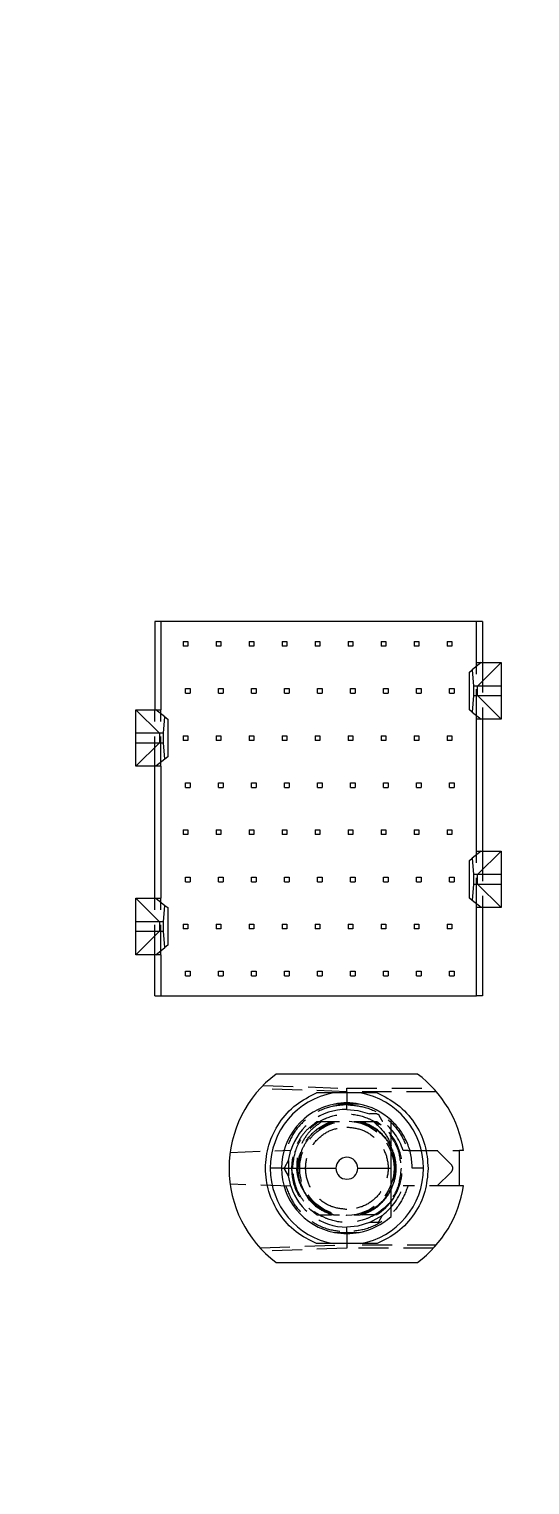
# Model space of a CAD drawing. Header units: millimetres. Extents: x -64 to 530, y -86 to 334.
# Drawn here: x 360 to 381.3, y 79.5 to 141.3 of the extents above; entities that cross this region are included whole.
import ezdxf

# ---------------------------------------------------------------- set-up
doc = ezdxf.new("R2010")
doc.units = ezdxf.units.MM
doc.header["$PDSIZE"] = -1
doc.linetypes.add('HIDDEN', pattern=[1.905, 1.27, -0.635])
doc.dimstyles.new('ISO-25', dxfattribs={"dimtxt": 2.5, "dimasz": 2.5, "dimexe": 1.25, "dimexo": 0.625, "dimtad": 1, "dimtxsty": 'Standard', "dimcen": 2.5, "dimadec": 0, "dimazin": 0, "dimtfac": 1, "dimtmove": 0, "dimatfit": 3, "dimfxl": 0, "dimarcsym": 0})

# ---------------------------------------------------------------- blocks, each defined once
blk = doc.blocks.new('*D35')
at = {"color": 0, "lineweight": -2}
for p, q in [((437.684, 297.079), (437.684, 315.579)), ((431.8, 293.079), (437.684, 297.079)), ((431.8, 279.9), (431.8, 293.079))]:
    blk.add_line(p, q, dxfattribs=at)
at = {"layer": 'Defpoints', "color": 0}
for p in [(437.684, 301.079), (431.8, 279.4), (0, 0)]:
    blk.add_point(p, dxfattribs=at)
at = {"color": 0, "insert": (435.434, 308.579), "char_height": 3, "attachment_point": 5, "rotation": 90}
blk.add_mtext('431,80', dxfattribs=at)
blk = doc.blocks.new('*D50')
at = {"color": 0, "lineweight": -2}
for p, q in [((411.281, 297.743), (411.281, 316.243)), ((415.9, 293.743), (411.281, 297.743)), ((415.9, 279.97), (415.9, 293.743))]:
    blk.add_line(p, q, dxfattribs=at)
at = {"layer": 'Defpoints', "color": 0}
for p in [(411.281, 301.743), (415.9, 279.47), (0, 0)]:
    blk.add_point(p, dxfattribs=at)
at = {"color": 0, "insert": (409.031, 309.243), "char_height": 3, "attachment_point": 5, "rotation": 90}
blk.add_mtext('415,90', dxfattribs=at)
blk = doc.blocks.new('*D51')
at = {"color": 0, "lineweight": -2}
for p, q in [((441.42, 274.4), (445.42, 275.871)), ((445.42, 275.871), (464.92, 275.871)), ((425.95, 274.4), (441.42, 274.4))]:
    blk.add_line(p, q, dxfattribs=at)
at = {"layer": 'Defpoints', "color": 0}
for p in [(449.42, 275.871), (425.45, 274.4), (0, 0)]:
    blk.add_point(p, dxfattribs=at)
at = {"color": 0, "insert": (457.42, 278.121), "char_height": 3, "attachment_point": 5}
blk.add_mtext('274,40', dxfattribs=at)
blk = doc.blocks.new('*D52')
at = {"color": 0, "lineweight": -2}
for p, q in [((423.283, 294.998), (423.283, 314.998)), ((425.45, 290.998), (423.283, 294.998)), ((425.45, 274.9), (425.45, 290.998))]:
    blk.add_line(p, q, dxfattribs=at)
at = {"layer": 'Defpoints', "color": 0}
for p in [(423.283, 298.998), (425.45, 274.4), (0, 0)]:
    blk.add_point(p, dxfattribs=at)
at = {"color": 0, "insert": (421.033, 307.248), "char_height": 3, "attachment_point": 5, "rotation": 90}
blk.add_mtext('425,45', dxfattribs=at)
blk = doc.blocks.new('*D53')
at = {"color": 0, "lineweight": -2}
for p, q in [((425.93, 198.05), (448.265, 198.05)), ((448.265, 198.05), (452.265, 194.721)), ((452.265, 194.721), (470.765, 194.721))]:
    blk.add_line(p, q, dxfattribs=at)
at = {"layer": 'Defpoints', "color": 0}
for p in [(425.43, 198.05), (456.265, 194.721), (0, 0)]:
    blk.add_point(p, dxfattribs=at)
at = {"color": 0, "insert": (463.765, 196.971), "char_height": 3, "attachment_point": 5}
blk.add_mtext('198,05', dxfattribs=at)
blk = doc.blocks.new('*D54')
at = {"color": 0, "lineweight": -2}
for p, q in [((450.176, 169.47), (454.176, 172.471)), ((454.176, 172.471), (473.176, 172.471)), ((430.3, 169.47), (450.176, 169.47))]:
    blk.add_line(p, q, dxfattribs=at)
at = {"layer": 'Defpoints', "color": 0}
for p in [(458.176, 172.471), (429.8, 169.47), (0, 0)]:
    blk.add_point(p, dxfattribs=at)
at = {"color": 0, "insert": (465.926, 174.721), "char_height": 3, "attachment_point": 5}
blk.add_mtext('169,47', dxfattribs=at)
blk = doc.blocks.new('*D55')
at = {"color": 0, "lineweight": -2}
for p, q in [((449.852, 133.05), (453.852, 136.405)), ((453.852, 136.405), (472.352, 136.405)), ((425.93, 133.05), (449.852, 133.05))]:
    blk.add_line(p, q, dxfattribs=at)
at = {"layer": 'Defpoints', "color": 0}
for p in [(457.852, 136.405), (425.43, 133.05), (0, 0)]:
    blk.add_point(p, dxfattribs=at)
at = {"color": 0, "insert": (465.352, 138.655), "char_height": 3, "attachment_point": 5}
blk.add_mtext('133,05', dxfattribs=at)
blk = doc.blocks.new('*D56')
at = {"color": 0, "lineweight": -2}
for p, q in [((437.803, 215.414), (437.803, 235.414)), ((425.43, 211.414), (437.803, 215.414)), ((425.43, 198.55), (425.43, 211.414))]:
    blk.add_line(p, q, dxfattribs=at)
at = {"layer": 'Defpoints', "color": 0}
for p in [(437.803, 219.414), (425.43, 198.05), (0, 0)]:
    blk.add_point(p, dxfattribs=at)
at = {"color": 0, "insert": (435.553, 227.664), "char_height": 3, "attachment_point": 5, "rotation": 90}
blk.add_mtext('425,43', dxfattribs=at)
blk = doc.blocks.new('*D57')
at = {"color": 0, "lineweight": -2}
for p, q in [((428.671, 174.228), (428.671, 193.728)), ((429.8, 173.47), (428.671, 174.228)), ((429.8, 169.97), (429.8, 173.47))]:
    blk.add_line(p, q, dxfattribs=at)
at = {"layer": 'Defpoints', "color": 0}
for p in [(428.671, 178.228), (429.8, 169.47), (0, 0)]:
    blk.add_point(p, dxfattribs=at)
at = {"color": 0, "insert": (426.421, 186.228), "char_height": 3, "attachment_point": 5, "rotation": 90}
blk.add_mtext('429,80', dxfattribs=at)
blk = doc.blocks.new('*D58')
at = {"color": 0, "lineweight": -2}
for p, q in [((423.781, 143.834), (423.781, 163.834)), ((425.43, 139.834), (423.781, 143.834)), ((425.43, 133.55), (425.43, 139.834))]:
    blk.add_line(p, q, dxfattribs=at)
at = {"layer": 'Defpoints', "color": 0}
for p in [(423.781, 147.834), (425.43, 133.05), (0, 0)]:
    blk.add_point(p, dxfattribs=at)
at = {"color": 0, "insert": (421.531, 156.084), "char_height": 3, "attachment_point": 5, "rotation": 90}
blk.add_mtext('425,43', dxfattribs=at)
blk = doc.blocks.new('*D60')
at = {"color": 0, "lineweight": -2}
for p, q in [((421.977, 82.796), (421.977, 102.796)), ((425.43, 78.796), (421.977, 82.796)), ((425.43, 68.55), (425.43, 78.796))]:
    blk.add_line(p, q, dxfattribs=at)
at = {"layer": 'Defpoints', "color": 0}
for p in [(421.977, 86.796), (425.43, 68.05), (0, 0)]:
    blk.add_point(p, dxfattribs=at)
at = {"color": 0, "insert": (419.727, 95.046), "char_height": 3, "attachment_point": 5, "rotation": 90}
blk.add_mtext('425,43', dxfattribs=at)
blk = doc.blocks.new('*D65')
at = {"color": 0, "lineweight": -2}
for p, q in [((432.3, 165.97), (448.401, 165.97)), ((448.401, 165.97), (452.401, 161.133)), ((452.401, 161.133), (471.401, 161.133))]:
    blk.add_line(p, q, dxfattribs=at)
at = {"layer": 'Defpoints', "color": 0}
for p in [(431.8, 165.97), (456.401, 161.133), (0, 0)]:
    blk.add_point(p, dxfattribs=at)
at = {"color": 0, "insert": (464.151, 163.383), "char_height": 3, "attachment_point": 5}
blk.add_mtext('165,97', dxfattribs=at)
blk = doc.blocks.new('*D66')
at = {"color": 0, "lineweight": -2}
for p, q in [((448.405, 172.97), (452.405, 180.55)), ((452.405, 180.55), (471.405, 180.55)), ((432.3, 172.97), (448.405, 172.97))]:
    blk.add_line(p, q, dxfattribs=at)
at = {"layer": 'Defpoints', "color": 0}
for p in [(456.405, 180.55), (431.8, 172.97), (0, 0)]:
    blk.add_point(p, dxfattribs=at)
at = {"color": 0, "insert": (464.155, 182.8), "char_height": 3, "attachment_point": 5}
blk.add_mtext('172,97', dxfattribs=at)
blk = doc.blocks.new('*D77')
at = {"color": 0, "lineweight": -2}
for p, q in [((404.526, 297.682), (404.526, 316.182)), ((412.401, 293.682), (404.526, 297.682)), ((412.401, 279.9), (412.401, 293.682))]:
    blk.add_line(p, q, dxfattribs=at)
at = {"layer": 'Defpoints', "color": 0}
for p in [(404.526, 301.682), (412.401, 279.4), (0, 0)]:
    blk.add_point(p, dxfattribs=at)
at = {"color": 0, "insert": (402.276, 309.182), "char_height": 3, "attachment_point": 5, "rotation": 90}
blk.add_mtext('412,40', dxfattribs=at)
blk = doc.blocks.new('*D78')
at = {"color": 0, "lineweight": -2}
for p, q in [((417.265, 297.291), (417.265, 315.791)), ((419.399, 293.291), (417.265, 297.291)), ((419.399, 279.9), (419.399, 293.291))]:
    blk.add_line(p, q, dxfattribs=at)
at = {"layer": 'Defpoints', "color": 0}
for p in [(417.265, 301.291), (419.399, 279.4), (0, 0)]:
    blk.add_point(p, dxfattribs=at)
at = {"color": 0, "insert": (415.015, 308.791), "char_height": 3, "attachment_point": 5, "rotation": 90}
blk.add_mtext('419,40', dxfattribs=at)
blk = doc.blocks.new('*D115')
at = {"color": 0, "lineweight": -2}
for p, q in [((394.742, 126.405), (451.08, 126.405)), ((451.08, 126.405), (455.08, 122.21)), ((455.08, 122.21), (473.58, 122.21))]:
    blk.add_line(p, q, dxfattribs=at)
at = {"layer": 'Defpoints', "color": 0}
for p in [(394.242, 126.405), (459.08, 122.21), (0, 0)]:
    blk.add_point(p, dxfattribs=at)
at = {"color": 0, "insert": (466.58, 124.46), "char_height": 3, "attachment_point": 5}
blk.add_mtext('126,40', dxfattribs=at)
blk = doc.blocks.new('*D116')
at = {"color": 0, "lineweight": -2}
for p, q in [((394.242, 125.905), (394.242, 119.629)), ((394.242, 119.629), (388.615, 115.629)), ((388.615, 115.629), (388.615, 95.629))]:
    blk.add_line(p, q, dxfattribs=at)
at = {"layer": 'Defpoints', "color": 0}
for p in [(394.242, 126.405), (388.615, 111.629), (0, 0)]:
    blk.add_point(p, dxfattribs=at)
at = {"color": 0, "insert": (386.365, 103.379), "char_height": 3, "attachment_point": 5, "rotation": 90}
blk.add_mtext('394,24', dxfattribs=at)
blk = doc.blocks.new('*D117')
at = {"color": 0, "lineweight": -2}
for p, q in [((384.771, 191.225), (380.771, 186.707)), ((393.742, 191.225), (384.771, 191.225)), ((380.771, 186.707), (362.771, 186.707))]:
    blk.add_line(p, q, dxfattribs=at)
at = {"layer": 'Defpoints', "color": 0}
for p in [(394.242, 191.225), (376.771, 186.707), (0, 0)]:
    blk.add_point(p, dxfattribs=at)
at = {"color": 0, "insert": (369.521, 188.957), "char_height": 3, "attachment_point": 5}
blk.add_mtext('191,23', dxfattribs=at)
blk = doc.blocks.new('*D118')
at = {"color": 0, "lineweight": -2}
for p, q in [((389.587, 199.576), (389.587, 219.576)), ((394.242, 195.576), (389.587, 199.576)), ((394.242, 191.725), (394.242, 195.576))]:
    blk.add_line(p, q, dxfattribs=at)
at = {"layer": 'Defpoints', "color": 0}
for p in [(389.587, 203.576), (394.242, 191.225), (0, 0)]:
    blk.add_point(p, dxfattribs=at)
at = {"color": 0, "insert": (387.337, 211.826), "char_height": 3, "attachment_point": 5, "rotation": 90}
blk.add_mtext('394,24', dxfattribs=at)
blk = doc.blocks.new('*D119')
at = {"color": 0, "lineweight": -2}
for p, q in [((393.843, 235.159), (393.843, 254.159)), ((396, 231.159), (393.843, 235.159)), ((396, 225.095), (396, 231.159))]:
    blk.add_line(p, q, dxfattribs=at)
at = {"layer": 'Defpoints', "color": 0}
for p in [(393.843, 239.159), (396, 224.595), (0, 0)]:
    blk.add_point(p, dxfattribs=at)
at = {"color": 0, "insert": (391.593, 246.909), "char_height": 3, "attachment_point": 5, "rotation": 90}
blk.add_mtext('396,00', dxfattribs=at)
blk = doc.blocks.new('*D120')
at = {"color": 0, "lineweight": -2}
for p, q in [((372.602, 236.309), (372.602, 255.809)), ((373.5, 232.309), (372.602, 236.309)), ((373.5, 225.095), (373.5, 232.309))]:
    blk.add_line(p, q, dxfattribs=at)
at = {"layer": 'Defpoints', "color": 0}
for p in [(372.602, 240.309), (373.5, 224.595), (0, 0)]:
    blk.add_point(p, dxfattribs=at)
at = {"color": 0, "insert": (370.352, 248.309), "char_height": 3, "attachment_point": 5, "rotation": 90}
blk.add_mtext('373,50', dxfattribs=at)
blk = doc.blocks.new('*D142')
at = {"color": 0, "lineweight": -2}
for p, q in [((401.115, 224.595), (405.115, 228.426)), ((405.115, 228.426), (425.115, 228.426)), ((396.5, 224.595), (401.115, 224.595))]:
    blk.add_line(p, q, dxfattribs=at)
at = {"layer": 'Defpoints', "color": 0}
for p in [(409.115, 228.426), (396, 224.595), (0, 0)]:
    blk.add_point(p, dxfattribs=at)
at = {"color": 0, "insert": (417.365, 230.676), "char_height": 3, "attachment_point": 5}
blk.add_mtext('224,59', dxfattribs=at)

msp = doc.modelspace()

# ---------------------------------------------------------------- linework, layer by layer
at = {"color": 7, "linetype": 'Continuous', "lineweight": 15}
for p, q in [((365.35, 116.2), (365.35, 112.45)), ((365.6, 116.2), (365.35, 116.2)), ((365.6, 116.2), (365.6, 112.45)), ((379, 116.2), (365.6, 116.2)), ((379, 114.45), (379, 116.2)), ((379.25, 116.2), (379, 116.2)), ((379.25, 116.2), (379.25, 114.45)), ((379.2, 114.45), (378.819, 114.145)), ((379, 114.45), (379.2, 114.45)), ((380.05, 114.45), (379.05, 113.45)), ((379.2, 114.45), (380.05, 114.45)), ((380.05, 114.45), (380.05, 113.45)), ((378.7, 114.05), (378.819, 114.145)), ((378.7, 112.45), (378.7, 114.05)), ((378.819, 114.145), (378.88, 113.45)), ((378.88, 113.45), (378.88, 113.05)), ((379.05, 113.45), (378.88, 113.45)), ((379.05, 113.05), (379.05, 113.45)), ((380.05, 113.45), (379.05, 113.45)), ((380.05, 113.45), (380.05, 113.05)), ((378.88, 113.05), (378.819, 112.355)), ((378.88, 113.05), (379.05, 113.05)), ((379.05, 113.05), (380.05, 112.05)), ((379.05, 113.05), (380.05, 113.05)), ((380.05, 113.05), (380.05, 112.05)), ((364.55, 112.45), (365.4, 112.45)), ((365.55, 111.45), (364.55, 112.45)), ((364.55, 111.45), (364.55, 112.45)), ((365.781, 112.145), (365.4, 112.45)), ((365.4, 112.45), (365.6, 112.45)), ((365.72, 111.45), (365.781, 112.145)), ((365.781, 112.145), (365.9, 112.05)), ((365.9, 112.05), (365.9, 110.45)), ((378.819, 112.355), (378.7, 112.45)), ((378.819, 112.355), (379.2, 112.05)), ((379, 106.45), (379, 112.05)), ((379.2, 112.05), (379, 112.05)), ((380.05, 112.05), (379.2, 112.05)), ((379.25, 112.05), (379.25, 106.45)), ((364.55, 111.05), (364.55, 111.45)), ((365.55, 111.45), (364.55, 111.45)), ((365.72, 111.45), (365.55, 111.45)), ((365.55, 111.45), (365.55, 111.05)), ((365.72, 111.05), (365.72, 111.45)), ((364.55, 110.05), (365.55, 111.05)), ((364.55, 110.05), (364.55, 111.05)), ((364.55, 111.05), (365.55, 111.05)), ((365.55, 111.05), (365.72, 111.05)), ((365.781, 110.355), (365.72, 111.05)), ((365.4, 110.05), (364.55, 110.05)), ((365.35, 104.45), (365.35, 110.05)), ((365.781, 110.355), (365.4, 110.05)), ((365.6, 110.05), (365.4, 110.05)), ((365.6, 110.05), (365.6, 104.45)), ((365.9, 110.45), (365.781, 110.355)), ((379.2, 106.45), (378.819, 106.145)), ((379, 106.45), (379.2, 106.45)), ((380.05, 106.45), (379.05, 105.45)), ((379.2, 106.45), (380.05, 106.45)), ((380.05, 106.45), (380.05, 105.45)), ((378.7, 106.05), (378.819, 106.145)), ((378.7, 104.45), (378.7, 106.05)), ((378.819, 106.145), (378.88, 105.45)), ((379.05, 105.45), (378.88, 105.45)), ((378.88, 105.45), (378.88, 105.05)), ((379.05, 105.05), (379.05, 105.45)), ((380.05, 105.45), (379.05, 105.45)), ((380.05, 105.45), (380.05, 105.05)), ((365.55, 103.45), (364.55, 104.45)), ((364.55, 103.45), (364.55, 104.45)), ((364.55, 104.45), (365.4, 104.45)), ((365.4, 104.45), (365.781, 104.145)), ((365.4, 104.45), (365.6, 104.45)), ((378.819, 104.355), (378.7, 104.45)), ((378.88, 105.05), (378.819, 104.355)), ((378.88, 105.05), (379.05, 105.05)), ((379.05, 105.05), (380.05, 105.05)), ((379.05, 105.05), (380.05, 104.05)), ((380.05, 105.05), (380.05, 104.05)), ((365.72, 103.45), (365.781, 104.145)), ((365.781, 104.145), (365.9, 104.05)), ((365.9, 104.05), (365.9, 102.45)), ((379.2, 104.05), (378.819, 104.355)), ((379, 100.3), (379, 104.05)), ((379.2, 104.05), (379, 104.05)), ((380.05, 104.05), (379.2, 104.05)), ((379.25, 104.05), (379.25, 100.3)), ((364.55, 103.05), (364.55, 103.45)), ((365.55, 103.45), (364.55, 103.45)), ((365.72, 103.45), (365.55, 103.45)), ((365.55, 103.45), (365.55, 103.05)), ((365.72, 103.05), (365.72, 103.45)), ((364.55, 102.05), (365.55, 103.05)), ((364.55, 102.05), (364.55, 103.05)), ((364.55, 103.05), (365.55, 103.05)), ((365.55, 103.05), (365.72, 103.05)), ((365.781, 102.355), (365.72, 103.05)), ((365.4, 102.05), (364.55, 102.05)), ((365.35, 100.3), (365.35, 102.05)), ((365.4, 102.05), (365.781, 102.355)), ((365.6, 102.05), (365.4, 102.05)), ((365.6, 102.05), (365.6, 100.3)), ((365.9, 102.45), (365.781, 102.355)), ((365.35, 100.3), (365.6, 100.3)), ((365.6, 100.3), (379, 100.3)), ((379.25, 100.3), (379, 100.3)), ((376.5, 96.985), (370.5, 96.985)), ((378.443, 93.735), (378.275, 93.735)), ((378.275, 92.235), (378.275, 93.735)), ((370.725, 92.985), (370.25, 92.985)), ((370.725, 92.985), (373.035, 92.985)), ((373.965, 92.985), (375.375, 92.985)), ((376.75, 92.985), (376.275, 92.985)), ((378.443, 92.235), (378.275, 92.235)), ((370.5, 88.985), (376.5, 88.985))]:
    msp.add_line(p, q, dxfattribs=at)
at = {"color": 7, "linetype": 'HIDDEN', "lineweight": 0}
for p, q in [((366.55, 115.35), (366.75, 115.35)), ((366.55, 115.35), (366.55, 115.15)), ((366.75, 115.15), (366.55, 115.15)), ((366.75, 115.35), (366.75, 115.15)), ((367.95, 115.35), (368.15, 115.35)), ((367.95, 115.35), (367.95, 115.15)), ((368.15, 115.15), (367.95, 115.15)), ((368.15, 115.35), (368.15, 115.15)), ((369.35, 115.35), (369.55, 115.35)), ((369.35, 115.35), (369.35, 115.15)), ((369.55, 115.15), (369.35, 115.15)), ((369.55, 115.35), (369.55, 115.15)), ((370.75, 115.35), (370.95, 115.35)), ((370.75, 115.35), (370.75, 115.15)), ((370.95, 115.15), (370.75, 115.15)), ((370.95, 115.35), (370.95, 115.15)), ((372.15, 115.35), (372.35, 115.35)), ((372.15, 115.35), (372.15, 115.15)), ((372.35, 115.15), (372.15, 115.15)), ((372.35, 115.35), (372.35, 115.15)), ((373.55, 115.35), (373.75, 115.35)), ((373.55, 115.35), (373.55, 115.15)), ((373.75, 115.15), (373.55, 115.15)), ((373.75, 115.35), (373.75, 115.15)), ((374.95, 115.35), (375.15, 115.35)), ((374.95, 115.35), (374.95, 115.15)), ((375.15, 115.15), (374.95, 115.15)), ((375.15, 115.35), (375.15, 115.15)), ((376.35, 115.35), (376.35, 115.15)), ((376.35, 115.35), (376.55, 115.35)), ((376.55, 115.15), (376.35, 115.15)), ((376.55, 115.35), (376.55, 115.15)), ((377.75, 115.35), (377.95, 115.35)), ((377.75, 115.35), (377.75, 115.15)), ((377.95, 115.15), (377.75, 115.15)), ((377.95, 115.35), (377.95, 115.15)), ((379, 112.05), (379, 114.45)), ((379.25, 114.45), (379.25, 112.05)), ((366.65, 113.15), (366.65, 113.35)), ((366.65, 113.35), (366.85, 113.35)), ((366.65, 113.15), (366.85, 113.15)), ((366.85, 113.35), (366.85, 113.15)), ((368.05, 113.35), (368.25, 113.35)), ((368.05, 113.15), (368.05, 113.35)), ((368.05, 113.15), (368.25, 113.15)), ((368.25, 113.35), (368.25, 113.15)), ((369.45, 113.35), (369.65, 113.35)), ((369.45, 113.15), (369.45, 113.35)), ((369.45, 113.15), (369.65, 113.15)), ((369.65, 113.35), (369.65, 113.15)), ((370.85, 113.15), (370.85, 113.35)), ((370.85, 113.35), (371.05, 113.35)), ((370.85, 113.15), (371.05, 113.15)), ((371.05, 113.35), (371.05, 113.15)), ((372.25, 113.35), (372.45, 113.35)), ((372.25, 113.15), (372.25, 113.35)), ((372.25, 113.15), (372.45, 113.15)), ((372.45, 113.35), (372.45, 113.15)), ((373.65, 113.35), (373.85, 113.35)), ((373.65, 113.15), (373.65, 113.35)), ((373.65, 113.15), (373.85, 113.15)), ((373.85, 113.35), (373.85, 113.15)), ((375.05, 113.35), (375.25, 113.35)), ((375.05, 113.15), (375.05, 113.35)), ((375.05, 113.15), (375.25, 113.15)), ((375.25, 113.35), (375.25, 113.15)), ((376.45, 113.35), (376.65, 113.35)), ((376.45, 113.15), (376.45, 113.35)), ((376.45, 113.15), (376.65, 113.15)), ((376.65, 113.35), (376.65, 113.15)), ((377.85, 113.15), (377.85, 113.35)), ((377.85, 113.35), (378.05, 113.35)), ((377.85, 113.15), (378.05, 113.15)), ((378.05, 113.35), (378.05, 113.15)), ((365.35, 110.05), (365.35, 112.45)), ((365.6, 110.05), (365.6, 112.45)), ((366.55, 111.35), (366.75, 111.35)), ((366.55, 111.35), (366.55, 111.15)), ((366.75, 111.35), (366.75, 111.15)), ((367.95, 111.35), (368.15, 111.35)), ((367.95, 111.35), (367.95, 111.15)), ((368.15, 111.35), (368.15, 111.15)), ((369.35, 111.35), (369.35, 111.15)), ((369.35, 111.35), (369.55, 111.35)), ((369.55, 111.35), (369.55, 111.15)), ((370.75, 111.35), (370.75, 111.15)), ((370.75, 111.35), (370.95, 111.35)), ((370.95, 111.35), (370.95, 111.15)), ((372.15, 111.35), (372.35, 111.35)), ((372.15, 111.35), (372.15, 111.15)), ((372.35, 111.35), (372.35, 111.15)), ((373.55, 111.35), (373.75, 111.35)), ((373.55, 111.35), (373.55, 111.15)), ((373.75, 111.35), (373.75, 111.15)), ((374.95, 111.35), (374.95, 111.15)), ((374.95, 111.35), (375.15, 111.35)), ((375.15, 111.35), (375.15, 111.15)), ((376.35, 111.35), (376.55, 111.35)), ((376.35, 111.35), (376.35, 111.15)), ((376.55, 111.35), (376.55, 111.15)), ((377.75, 111.35), (377.95, 111.35)), ((377.75, 111.35), (377.75, 111.15)), ((377.95, 111.35), (377.95, 111.15)), ((366.75, 111.15), (366.55, 111.15)), ((368.15, 111.15), (367.95, 111.15)), ((369.55, 111.15), (369.35, 111.15)), ((370.95, 111.15), (370.75, 111.15)), ((372.35, 111.15), (372.15, 111.15)), ((373.75, 111.15), (373.55, 111.15)), ((375.15, 111.15), (374.95, 111.15)), ((376.55, 111.15), (376.35, 111.15)), ((377.95, 111.15), (377.75, 111.15)), ((366.65, 109.35), (366.85, 109.35)), ((366.65, 109.15), (366.65, 109.35)), ((366.65, 109.15), (366.85, 109.15)), ((366.85, 109.35), (366.85, 109.15)), ((368.05, 109.35), (368.25, 109.35)), ((368.05, 109.15), (368.05, 109.35)), ((368.05, 109.15), (368.25, 109.15)), ((368.25, 109.35), (368.25, 109.15)), ((369.45, 109.15), (369.45, 109.35)), ((369.45, 109.35), (369.65, 109.35)), ((369.45, 109.15), (369.65, 109.15)), ((369.65, 109.35), (369.65, 109.15)), ((370.85, 109.35), (371.05, 109.35)), ((370.85, 109.15), (370.85, 109.35)), ((370.85, 109.15), (371.05, 109.15)), ((371.05, 109.35), (371.05, 109.15)), ((372.25, 109.15), (372.25, 109.35)), ((372.25, 109.35), (372.45, 109.35)), ((372.25, 109.15), (372.45, 109.15)), ((372.45, 109.35), (372.45, 109.15)), ((373.65, 109.15), (373.65, 109.35)), ((373.65, 109.35), (373.85, 109.35)), ((373.65, 109.15), (373.85, 109.15)), ((373.85, 109.35), (373.85, 109.15)), ((375.05, 109.15), (375.05, 109.35)), ((375.05, 109.35), (375.25, 109.35)), ((375.05, 109.15), (375.25, 109.15)), ((375.25, 109.35), (375.25, 109.15)), ((376.45, 109.35), (376.65, 109.35)), ((376.45, 109.15), (376.45, 109.35)), ((376.45, 109.15), (376.65, 109.15)), ((376.65, 109.35), (376.65, 109.15)), ((377.85, 109.35), (378.05, 109.35)), ((377.85, 109.15), (377.85, 109.35)), ((377.85, 109.15), (378.05, 109.15)), ((378.05, 109.35), (378.05, 109.15)), ((366.55, 107.35), (366.75, 107.35)), ((366.55, 107.35), (366.55, 107.15)), ((366.75, 107.15), (366.55, 107.15)), ((366.75, 107.35), (366.75, 107.15)), ((367.95, 107.35), (368.15, 107.35)), ((367.95, 107.35), (367.95, 107.15)), ((368.15, 107.15), (367.95, 107.15)), ((368.15, 107.35), (368.15, 107.15)), ((369.35, 107.35), (369.55, 107.35)), ((369.35, 107.35), (369.35, 107.15)), ((369.55, 107.15), (369.35, 107.15)), ((369.55, 107.35), (369.55, 107.15)), ((370.75, 107.35), (370.75, 107.15)), ((370.75, 107.35), (370.95, 107.35)), ((370.95, 107.15), (370.75, 107.15)), ((370.95, 107.35), (370.95, 107.15)), ((372.15, 107.35), (372.15, 107.15)), ((372.15, 107.35), (372.35, 107.35)), ((372.35, 107.15), (372.15, 107.15)), ((372.35, 107.35), (372.35, 107.15)), ((373.55, 107.35), (373.55, 107.15)), ((373.55, 107.35), (373.75, 107.35)), ((373.75, 107.15), (373.55, 107.15)), ((373.75, 107.35), (373.75, 107.15)), ((374.95, 107.35), (374.95, 107.15)), ((374.95, 107.35), (375.15, 107.35)), ((375.15, 107.15), (374.95, 107.15)), ((375.15, 107.35), (375.15, 107.15)), ((376.35, 107.35), (376.35, 107.15)), ((376.35, 107.35), (376.55, 107.35)), ((376.55, 107.15), (376.35, 107.15)), ((376.55, 107.35), (376.55, 107.15)), ((377.75, 107.35), (377.75, 107.15)), ((377.75, 107.35), (377.95, 107.35)), ((377.95, 107.15), (377.75, 107.15)), ((377.95, 107.35), (377.95, 107.15)), ((379, 104.05), (379, 106.45)), ((379.25, 106.45), (379.25, 104.05)), ((366.65, 105.35), (366.85, 105.35)), ((366.65, 105.15), (366.65, 105.35)), ((366.65, 105.15), (366.85, 105.15)), ((366.85, 105.35), (366.85, 105.15)), ((368.05, 105.35), (368.25, 105.35)), ((368.05, 105.15), (368.05, 105.35)), ((368.05, 105.15), (368.25, 105.15)), ((368.25, 105.35), (368.25, 105.15)), ((369.45, 105.35), (369.65, 105.35)), ((369.45, 105.15), (369.45, 105.35)), ((369.45, 105.15), (369.65, 105.15)), ((369.65, 105.35), (369.65, 105.15)), ((370.85, 105.35), (371.05, 105.35)), ((370.85, 105.15), (370.85, 105.35)), ((370.85, 105.15), (371.05, 105.15)), ((371.05, 105.35), (371.05, 105.15)), ((372.25, 105.35), (372.45, 105.35)), ((372.25, 105.15), (372.25, 105.35)), ((372.25, 105.15), (372.45, 105.15)), ((372.45, 105.35), (372.45, 105.15)), ((373.65, 105.35), (373.85, 105.35)), ((373.65, 105.15), (373.65, 105.35)), ((373.65, 105.15), (373.85, 105.15)), ((373.85, 105.35), (373.85, 105.15)), ((375.05, 105.35), (375.25, 105.35)), ((375.05, 105.15), (375.05, 105.35)), ((375.05, 105.15), (375.25, 105.15)), ((375.25, 105.35), (375.25, 105.15)), ((376.45, 105.35), (376.65, 105.35)), ((376.45, 105.15), (376.45, 105.35)), ((376.45, 105.15), (376.65, 105.15)), ((376.65, 105.35), (376.65, 105.15)), ((377.85, 105.35), (378.05, 105.35)), ((377.85, 105.15), (377.85, 105.35)), ((377.85, 105.15), (378.05, 105.15)), ((378.05, 105.35), (378.05, 105.15)), ((365.35, 102.05), (365.35, 104.45)), ((365.6, 102.05), (365.6, 104.45)), ((366.55, 103.35), (366.55, 103.15)), ((366.55, 103.35), (366.75, 103.35)), ((366.75, 103.35), (366.75, 103.15)), ((367.95, 103.35), (367.95, 103.15)), ((367.95, 103.35), (368.15, 103.35)), ((368.15, 103.35), (368.15, 103.15)), ((369.35, 103.35), (369.55, 103.35)), ((369.35, 103.35), (369.35, 103.15)), ((369.55, 103.35), (369.55, 103.15)), ((370.75, 103.35), (370.75, 103.15)), ((370.75, 103.35), (370.95, 103.35)), ((370.95, 103.35), (370.95, 103.15)), ((372.15, 103.35), (372.35, 103.35)), ((372.15, 103.35), (372.15, 103.15)), ((372.35, 103.35), (372.35, 103.15)), ((373.55, 103.35), (373.75, 103.35)), ((373.55, 103.35), (373.55, 103.15)), ((373.75, 103.35), (373.75, 103.15)), ((374.95, 103.35), (375.15, 103.35)), ((374.95, 103.35), (374.95, 103.15)), ((375.15, 103.35), (375.15, 103.15)), ((376.35, 103.35), (376.55, 103.35)), ((376.35, 103.35), (376.35, 103.15)), ((376.55, 103.35), (376.55, 103.15)), ((377.75, 103.35), (377.95, 103.35)), ((377.75, 103.35), (377.75, 103.15)), ((377.95, 103.35), (377.95, 103.15)), ((366.75, 103.15), (366.55, 103.15)), ((368.15, 103.15), (367.95, 103.15)), ((369.55, 103.15), (369.35, 103.15)), ((370.95, 103.15), (370.75, 103.15)), ((372.35, 103.15), (372.15, 103.15)), ((373.75, 103.15), (373.55, 103.15)), ((375.15, 103.15), (374.95, 103.15)), ((376.55, 103.15), (376.35, 103.15)), ((377.95, 103.15), (377.75, 103.15)), ((366.65, 101.35), (366.85, 101.35)), ((366.65, 101.15), (366.65, 101.35)), ((366.65, 101.15), (366.85, 101.15)), ((366.85, 101.35), (366.85, 101.15)), ((368.05, 101.15), (368.05, 101.35)), ((368.05, 101.35), (368.25, 101.35)), ((368.05, 101.15), (368.25, 101.15)), ((368.25, 101.35), (368.25, 101.15)), ((369.45, 101.35), (369.65, 101.35)), ((369.45, 101.15), (369.45, 101.35)), ((369.45, 101.15), (369.65, 101.15)), ((369.65, 101.35), (369.65, 101.15)), ((370.85, 101.15), (370.85, 101.35)), ((370.85, 101.35), (371.05, 101.35)), ((370.85, 101.15), (371.05, 101.15)), ((371.05, 101.35), (371.05, 101.15)), ((372.25, 101.15), (372.25, 101.35)), ((372.25, 101.35), (372.45, 101.35)), ((372.25, 101.15), (372.45, 101.15)), ((372.45, 101.35), (372.45, 101.15)), ((373.65, 101.35), (373.85, 101.35)), ((373.65, 101.15), (373.65, 101.35)), ((373.65, 101.15), (373.85, 101.15)), ((373.85, 101.35), (373.85, 101.15)), ((375.05, 101.35), (375.25, 101.35)), ((375.05, 101.15), (375.05, 101.35)), ((375.05, 101.15), (375.25, 101.15)), ((375.25, 101.35), (375.25, 101.15)), ((376.45, 101.35), (376.65, 101.35)), ((376.45, 101.15), (376.45, 101.35)), ((376.45, 101.15), (376.65, 101.15)), ((376.65, 101.35), (376.65, 101.15)), ((377.85, 101.35), (378.05, 101.35)), ((377.85, 101.15), (377.85, 101.35)), ((377.85, 101.15), (378.05, 101.15)), ((378.05, 101.35), (378.05, 101.15)), ((369.947, 96.503), (373.5, 96.379)), ((373.5, 96.235), (369.814, 96.364)), ((373.5, 96.235), (373.5, 96.379)), ((373.5, 96.379), (377.171, 96.379)), ((373.5, 96.235), (373.5, 95.685)), ((377.3, 96.235), (374.15, 96.235)), ((373.5, 95.485), (373.5, 95.685)), ((372.226, 94.96), (371.953, 94.731)), ((372.849, 94.96), (372.226, 94.96)), ((372.849, 94.96), (372.337, 94.697)), ((372.377, 94.698), (372.934, 94.96)), ((372.377, 94.698), (372.934, 94.96)), ((373.185, 94.96), (372.427, 94.96)), ((374.774, 94.96), (373.815, 94.96)), ((374.066, 94.96), (374.379, 94.812)), ((374.501, 94.96), (374.151, 94.96)), ((374.466, 94.798), (374.151, 94.96)), ((374.952, 94.811), (374.774, 94.96)), ((368.546, 93.66), (371.12, 93.75)), ((371.021, 93.308), (371.12, 93.75)), ((371.211, 93.474), (371.15, 92.985)), ((376.094, 93.735), (378.275, 93.735)), ((377.335, 93.735), (377.908, 93.162)), ((370.863, 93.035), (371.021, 93.308)), ((371.021, 92.662), (370.863, 92.935)), ((371.021, 93.308), (371.021, 92.662)), ((371.15, 92.985), (371.178, 92.762)), ((377.908, 92.808), (377.335, 92.235)), ((371.12, 92.22), (368.546, 92.31)), ((371.12, 92.22), (371.021, 92.662)), ((378.275, 92.235), (376.094, 92.235)), ((375.389, 91.587), (374.774, 91.01)), ((371.981, 91.216), (372.226, 91.01)), ((372.226, 91.01), (372.849, 91.01)), ((372.934, 91.01), (372.229, 91.371)), ((372.335, 91.274), (372.849, 91.01)), ((372.849, 91.01), (372.335, 91.274)), ((372.934, 91.01), (372.402, 91.261)), ((372.934, 91.01), (372.402, 91.261)), ((372.402, 91.24), (372.849, 91.01)), ((372.849, 91.01), (372.402, 91.24)), ((372.934, 91.01), (373.185, 91.01)), ((373.815, 91.01), (374.066, 91.01)), ((374.405, 91.17), (374.066, 91.01)), ((374.723, 91.304), (374.151, 91.01)), ((374.723, 91.304), (374.151, 91.01)), ((374.151, 91.01), (374.392, 91.134)), ((374.774, 91.01), (374.151, 91.01)), ((374.46, 90.677), (375.019, 90.999)), ((372.976, 90.26), (372.976, 90.26)), ((373.5, 90.285), (373.5, 90.485)), ((373.5, 90.285), (373.5, 89.735)), ((369.814, 89.606), (373.5, 89.735)), ((373.5, 89.735), (373.5, 89.591)), ((374.15, 89.735), (377.3, 89.735)), ((373.5, 89.591), (369.947, 89.467)), ((377.171, 89.591), (373.5, 89.591))]:
    msp.add_line(p, q, dxfattribs=at)
at = {"color": 7, "linetype": 'HIDDEN', "lineweight": 0, "flags": 128}
for points in [[(373.5, 95.485), (373.966, 95.441), (374.46, 95.293)], [(372.226, 94.96), (372.226, 94.96)], [(372.226, 94.96), (372.226, 94.96)], [(372.226, 94.96), (372.226, 94.96)], [(372.226, 94.96), (372.226, 94.96)], [(372.226, 94.96), (372.226, 94.96)], [(372.226, 94.96), (372.226, 94.96)], [(372.226, 94.96), (372.226, 94.96)], [(372.473, 94.764), (372.473, 94.764)], [(373.185, 94.96), (373.185, 94.96)], [(373.815, 94.96), (373.815, 94.96)], [(374.774, 94.96), (374.774, 94.96)], [(374.774, 94.96), (374.774, 94.96)], [(374.774, 94.96), (374.774, 94.96)], [(374.774, 94.96), (374.774, 94.96)], [(374.774, 94.96), (374.774, 94.96)], [(374.774, 94.96), (374.774, 94.96)], [(374.774, 94.96), (374.774, 94.96)], [(374.774, 94.96), (374.774, 94.96)], [(371.721, 94.012), (371.721, 94.012)], [(375.429, 93.761), (375.433, 93.732), (375.433, 93.724), (375.433, 93.722), (375.432, 93.721), (375.432, 93.721), (375.432, 93.721), (375.432, 93.721), (375.432, 93.721), (375.432, 93.721), (375.432, 93.721), (375.432, 93.721), (375.432, 93.721), (375.433, 93.721), (375.433, 93.721), (375.433, 93.721), (375.433, 93.721), (375.433, 93.721), (375.433, 93.721), (375.433, 93.721), (375.432, 93.721), (375.432, 93.721), (375.432, 93.721), (375.432, 93.721), (375.432, 93.721), (375.432, 93.721), (375.432, 93.721), (375.432, 93.721), (375.432, 93.721), (375.431, 93.721), (375.431, 93.721), (375.428, 93.724), (375.364, 93.854), (375.277, 94.017)], [(372.226, 91.01), (372.226, 91.01)], [(372.934, 91.01), (372.934, 91.01)], [(372.934, 91.01), (372.934, 91.01)], [(372.934, 91.01), (372.934, 91.01)], [(372.934, 91.01), (372.934, 91.01)], [(372.934, 91.01), (372.934, 91.01)], [(372.934, 91.01), (372.934, 91.01)], [(372.934, 91.01), (372.934, 91.01)], [(372.934, 91.01), (372.934, 91.01)], [(374.066, 91.01), (374.066, 91.01)], [(374.066, 91.01), (374.066, 91.01)], [(374.066, 91.01), (374.066, 91.01)], [(374.066, 91.01), (374.066, 91.01)], [(374.066, 91.01), (374.066, 91.01)], [(374.774, 91.01), (374.774, 91.01)], [(374.46, 90.677), (373.966, 90.529), (373.5, 90.485)]]:
    msp.add_lwpolyline(points, dxfattribs=at)
at = {"color": 7, "linetype": 'HIDDEN', "lineweight": 0}
msp.add_circle((373.5, 92.985), 2, dxfattribs=at)
at = {"color": 7, "linetype": 'Continuous', "lineweight": 15}
for radius, start, end in [(5, 126.8699, 233.1301), (5, 8.62693, 53.1301), (3.25, 100.06327, 180), (3.25, 0, 79.93673), (2.775, 100.89295, 180), (2.775, 79.10668, 100.89376), (2.775, 47.49336, 79.10705), (0.465, 0, 180), (3.25, 180, 259.93673), (2.775, 180, 259.10705), (0.465, 180, 0), (3.25, 280.06327, 0), (5, 306.8699, 351.37307), (2.775, 280.89324, 312.50663), (2.775, 259.10676, 280.89295)]:
    msp.add_arc((373.5, 92.985), radius, start, end, dxfattribs=at)
at = {"color": 7, "linetype": 'HIDDEN', "lineweight": 0}
for radius, start, end in [(2.5, 90, 162.18431), (2.35, 323.50581, 57.18508), (2.5, 17.4576, 52.57976), (2.5, 197.81569, 270), (2.5, 307.42024, 342.5424)]:
    msp.add_arc((373.5, 92.985), radius, start, end, dxfattribs=at)
at = {"color": 7, "linetype": 'Continuous', "lineweight": 15}
for points, knots in [([(372.211, 89.785), (371.912, 89.936), (371.3, 90.245), (370.598, 91.028), (370.149, 91.968), (370.001, 92.985), (370.149, 94.002), (370.598, 94.942), (371.3, 95.725), (371.912, 96.034), (372.211, 96.185)], [0, 0, 0, 0, 0.122204, 0.25, 0.377797, 0.5, 0.622204, 0.750001, 0.877796, 1, 1, 1, 1]), ([(372.932, 96.185), (372.932, 96.185), (372.93, 96.185), (372.919, 96.185), (372.875, 96.185), (372.679, 96.185), (372.445, 96.185), (372.249, 96.185), (372.211, 96.185)], [0, 0, 0, 0, 0.01693, 0.039292, 0.081692, 0.236189, 0.852161, 1, 1, 1, 1]), ([(374.068, 96.185), (373.892, 96.185), (373.54, 96.185), (373.146, 96.185), (372.954, 96.185), (372.932, 96.185)], [0, 0, 0, 0, 0.469089, 0.939612, 1, 1, 1, 1]), ([(374.789, 96.185), (374.655, 96.185), (374.481, 96.185), (374.287, 96.185), (374.206, 96.185), (374.152, 96.185), (374.113, 96.185), (374.086, 96.185), (374.072, 96.185), (374.068, 96.185), (374.068, 96.185), (374.068, 96.185)], [0, 0, 0, 0, 0.521936, 0.674714, 0.779634, 0.851739, 0.901665, 0.95457, 0.975884, 0.993093, 1, 1, 1, 1]), ([(374.789, 96.185), (375.089, 96.034), (375.702, 95.725), (376.4, 94.94), (376.866, 93.998), (376.922, 93.314), (376.95, 92.979)], [0, 0, 0, 0, 0.244389, 0.499999, 0.75561, 1, 1, 1, 1]), ([(374.024, 95.71), (373.734, 95.71), (373.381, 95.71), (373.037, 95.71), (372.976, 95.71)], [0, 0, 0, 0, 0.821499, 1, 1, 1, 1]), ([(375.375, 92.985), (375.375, 93.18), (375.375, 93.684), (375.375, 94.366), (375.375, 94.815), (375.375, 95.031)], [0, 0, 0, 0, 0.246525, 0.638139, 1, 1, 1, 1]), ([(376.275, 92.985), (376.264, 93.177), (376.241, 93.56), (376.056, 94.109), (375.776, 94.617), (375.509, 94.893), (375.375, 95.031)], [0, 0, 0, 0, 0.25, 0.5, 0.75, 1, 1, 1, 1]), ([(376.95, 92.979), (376.921, 92.645), (376.863, 91.963), (376.397, 91.026), (375.7, 90.244), (375.088, 89.936), (374.789, 89.785)], [0, 0, 0, 0, 0.244424, 0.5, 0.755576, 1, 1, 1, 1]), ([(375.375, 90.939), (375.375, 91.377), (375.375, 91.98), (375.375, 92.769), (375.375, 92.985)], [0, 0, 0, 0, 0.725757, 1, 1, 1, 1]), ([(372.976, 90.26), (373.266, 90.26), (373.619, 90.26), (373.963, 90.26), (374.024, 90.26)], [0, 0, 0, 0, 0.821487, 1, 1, 1, 1]), ([(372.932, 89.785), (372.932, 89.785), (372.93, 89.785), (372.919, 89.785), (372.875, 89.785), (372.679, 89.785), (372.445, 89.785), (372.249, 89.785), (372.211, 89.785)], [0, 0, 0, 0, 0.01693, 0.039292, 0.081692, 0.236189, 0.852161, 1, 1, 1, 1]), ([(374.068, 89.785), (373.892, 89.785), (373.54, 89.785), (373.146, 89.785), (372.954, 89.785), (372.932, 89.785)], [0, 0, 0, 0, 0.469089, 0.939612, 1, 1, 1, 1]), ([(374.789, 89.785), (374.655, 89.785), (374.481, 89.785), (374.287, 89.785), (374.206, 89.785), (374.152, 89.785), (374.113, 89.785), (374.086, 89.785), (374.072, 89.785), (374.068, 89.785), (374.068, 89.785), (374.068, 89.785)], [0, 0, 0, 0, 0.521936, 0.674714, 0.779634, 0.851739, 0.901665, 0.95457, 0.975884, 0.993093, 1, 1, 1, 1])]:
    msp.add_open_spline(points, degree=3, knots=knots, dxfattribs=at)
at = {"color": 7, "linetype": 'HIDDEN', "lineweight": 0}
for points, knots in [([(373.5, 95.685), (373.218, 95.659), (372.639, 95.607), (371.854, 95.181), (371.225, 94.547), (371.012, 94.006), (370.908, 93.742)], [0, 0, 0, 0, 0.243421, 0.499998, 0.756577, 1, 1, 1, 1]), ([(371.2, 92.985), (371.231, 93.274), (371.279, 93.721), (371.565, 94.257), (371.862, 94.622), (372.228, 94.921), (372.764, 95.199), (373.5, 95.341), (374.236, 95.199), (374.772, 94.922), (375.138, 94.623), (375.435, 94.257), (375.721, 93.721), (375.769, 93.274), (375.8, 92.985)], [0, 0, 0, 0, 0.119721, 0.184823, 0.25, 0.315101, 0.380278, 0.5, 0.619722, 0.684823, 0.75, 0.815102, 0.880279, 1, 1, 1, 1]), ([(373.5, 95.685), (373.783, 95.659), (374.363, 95.606), (375.149, 95.178), (375.778, 94.542), (375.99, 93.999), (376.094, 93.735)], [0, 0, 0, 0, 0.243393, 0.5, 0.756609, 1, 1, 1, 1]), ([(374.775, 95.293), (374.693, 95.293), (374.585, 95.293), (374.488, 95.293), (374.463, 95.293), (374.461, 95.293), (374.46, 95.293)], [0, 0, 0, 0, 0.638674, 0.843725, 0.925, 1, 1, 1, 1]), ([(374.775, 95.293), (374.784, 95.293), (374.801, 95.291), (374.826, 95.281), (374.847, 95.265), (374.857, 95.251), (374.862, 95.243)], [0, 0, 0, 0, 0.250813, 0.49993, 0.749143, 1, 1, 1, 1]), ([(375.019, 94.97), (375.019, 94.971), (375.017, 94.974), (375.005, 94.995), (374.975, 95.047), (374.925, 95.134), (374.884, 95.205), (374.862, 95.243)], [0, 0, 0, 0, 0.074114, 0.154927, 0.359919, 0.653732, 1, 1, 1, 1]), ([(372.226, 94.96), (372.07, 94.842), (371.756, 94.607), (371.418, 94.12), (371.192, 93.572), (371.164, 93.181), (371.15, 92.985)], [0, 0, 0, 0, 0.249999, 0.5, 0.75, 1, 1, 1, 1]), ([(372.427, 94.96), (372.264, 94.843), (371.941, 94.61), (371.6, 94.117), (371.386, 93.566), (371.376, 93.178), (371.371, 92.985)], [0, 0, 0, 0, 0.255056, 0.50674, 0.755055, 1, 1, 1, 1]), ([(372.849, 94.96), (372.712, 94.905), (372.437, 94.796), (372.081, 94.526), (371.787, 94.192), (371.571, 93.803), (371.442, 93.377), (371.406, 92.934), (371.46, 92.491), (371.572, 92.217), (371.628, 92.08)], [0, 0, 0, 0, 0.125002, 0.25, 0.375002, 0.500001, 0.625001, 0.750001, 0.875001, 1, 1, 1, 1]), ([(372.849, 91.01), (372.649, 91.097), (372.249, 91.27), (371.788, 91.748), (371.489, 92.333), (371.386, 92.985), (371.489, 93.637), (371.788, 94.221), (372.249, 94.7), (372.649, 94.873), (372.849, 94.96)], [0, 0, 0, 0, 0.125, 0.25, 0.375, 0.5, 0.625, 0.75, 0.875, 1, 1, 1, 1]), ([(372.229, 91.371), (372.09, 91.499), (371.814, 91.755), (371.55, 92.264), (371.426, 92.818), (371.459, 93.386), (371.644, 93.925), (371.968, 94.39), (372.404, 94.761), (372.758, 94.894), (372.934, 94.96)], [0, 0, 0, 0, 0.125, 0.25, 0.375001, 0.500001, 0.625001, 0.750002, 0.875002, 1, 1, 1, 1]), ([(373.5, 91.235), (373.271, 91.261), (372.813, 91.314), (372.23, 91.719), (371.841, 92.297), (371.704, 92.985), (371.841, 93.673), (372.23, 94.251), (372.813, 94.656), (373.271, 94.709), (373.5, 94.735)], [0, 0, 0, 0, 0.125001, 0.25, 0.375, 0.5, 0.625, 0.75, 0.874999, 1, 1, 1, 1]), ([(372.849, 94.96), (372.871, 94.96), (372.899, 94.96), (372.926, 94.96), (372.933, 94.96), (372.934, 94.96), (372.934, 94.96)], [0, 0, 0, 0, 0.659336, 0.855219, 0.930507, 1, 1, 1, 1]), ([(372.849, 94.96), (372.871, 94.96), (372.899, 94.96), (372.926, 94.96), (372.933, 94.96), (372.934, 94.96), (372.934, 94.96)], [0, 0, 0, 0, 0.65954, 0.855388, 0.930569, 1, 1, 1, 1]), ([(373.5, 94.735), (373.729, 94.709), (374.187, 94.656), (374.77, 94.251), (375.159, 93.673), (375.296, 92.985), (375.159, 92.297), (374.77, 91.719), (374.187, 91.314), (373.729, 91.261), (373.5, 91.235)], [0, 0, 0, 0, 0.125001, 0.25, 0.375, 0.5, 0.624999, 0.75, 0.874999, 1, 1, 1, 1]), ([(374.066, 94.96), (374.066, 94.96), (374.067, 94.96), (374.074, 94.96), (374.101, 94.96), (374.129, 94.96), (374.151, 94.96)], [0, 0, 0, 0, 0.068922, 0.145486, 0.344964, 1, 1, 1, 1]), ([(374.066, 94.96), (374.066, 94.96), (374.067, 94.96), (374.074, 94.96), (374.101, 94.96), (374.129, 94.96), (374.151, 94.96)], [0, 0, 0, 0, 0.068818, 0.145273, 0.344695, 1, 1, 1, 1]), ([(374.066, 94.96), (374.273, 94.879), (374.687, 94.717), (375.169, 94.241), (375.483, 93.649), (375.59, 92.985), (375.483, 92.321), (375.169, 91.729), (374.687, 91.253), (374.273, 91.091), (374.066, 91.01)], [0, 0, 0, 0, 0.125, 0.250001, 0.375, 0.5, 0.625, 0.750001, 0.874999, 1, 1, 1, 1]), ([(374.066, 94.96), (374.273, 94.879), (374.687, 94.717), (375.169, 94.241), (375.483, 93.649), (375.59, 92.985), (375.483, 92.321), (375.169, 91.729), (374.687, 91.253), (374.273, 91.091), (374.066, 91.01)], [0, 0, 0, 0, 0.124999, 0.25, 0.375, 0.499999, 0.625, 0.749999, 0.875, 1, 1, 1, 1]), ([(374.066, 94.96), (374.273, 94.879), (374.687, 94.717), (375.169, 94.241), (375.483, 93.649), (375.59, 92.985), (375.483, 92.321), (375.169, 91.729), (374.687, 91.253), (374.273, 91.091), (374.066, 91.01)], [0, 0, 0, 0, 0.125, 0.250001, 0.375, 0.5, 0.625, 0.749999, 0.875, 1, 1, 1, 1]), ([(374.875, 91.455), (374.985, 91.554), (375.255, 91.798), (375.508, 92.337), (375.615, 92.984), (375.511, 93.637), (375.212, 94.221), (374.751, 94.7), (374.351, 94.873), (374.151, 94.96)], [0, 0, 0, 0, 0.101376, 0.251147, 0.400918, 0.550688, 0.700458, 0.850228, 1, 1, 1, 1]), ([(374.151, 94.96), (374.351, 94.873), (374.751, 94.7), (375.212, 94.221), (375.511, 93.637), (375.615, 92.984), (375.507, 92.338), (375.273, 91.825), (375.028, 91.601), (374.944, 91.524)], [0, 0, 0, 0, 0.153218, 0.306435, 0.459655, 0.612873, 0.766092, 0.919311, 1, 1, 1, 1]), ([(374.151, 91.01), (374.351, 91.097), (374.751, 91.27), (375.212, 91.748), (375.511, 92.333), (375.614, 92.985), (375.511, 93.637), (375.212, 94.221), (374.751, 94.7), (374.351, 94.873), (374.151, 94.96)], [0, 0, 0, 0, 0.124999, 0.249999, 0.374999, 0.499999, 0.625, 0.750001, 0.875001, 1, 1, 1, 1]), ([(374.151, 94.96), (374.351, 94.873), (374.751, 94.7), (375.212, 94.221), (375.511, 93.637), (375.615, 92.984), (375.508, 92.337), (375.253, 91.794), (374.978, 91.547), (374.865, 91.445)], [0, 0, 0, 0, 0.149286, 0.298574, 0.447862, 0.59715, 0.746437, 0.895725, 1, 1, 1, 1]), ([(375.185, 91.766), (375.296, 91.954), (375.518, 92.329), (375.612, 92.986), (375.512, 93.636), (375.212, 94.222), (374.751, 94.7), (374.351, 94.873), (374.151, 94.96)], [0, 0, 0, 0, 0.166667, 0.333334, 0.500001, 0.666668, 0.833335, 1, 1, 1, 1]), ([(374.151, 94.96), (374.351, 94.873), (374.751, 94.7), (375.212, 94.221), (375.511, 93.637), (375.614, 92.984), (375.509, 92.336), (375.228, 91.754), (374.915, 91.477), (374.765, 91.345)], [0, 0, 0, 0, 0.144562, 0.289125, 0.43369, 0.578253, 0.722817, 0.86738, 1, 1, 1, 1]), ([(374.639, 94.96), (374.806, 94.807), (375.14, 94.502), (375.354, 94.049), (375.42, 93.797), (375.429, 93.761)], [0, 0, 0, 0, 0.461832, 0.924144, 1, 1, 1, 1]), ([(376.094, 93.735), (376.066, 93.735), (376.011, 93.735), (375.943, 93.735), (375.893, 93.735), (375.888, 93.735), (375.885, 93.735)], [0, 0, 0, 0, 0.258626, 0.513606, 0.75608, 1, 1, 1, 1]), ([(370.863, 92.935), (370.86, 92.943), (370.852, 92.959), (370.849, 92.985), (370.852, 93.011), (370.86, 93.027), (370.863, 93.035)], [0, 0, 0, 0, 0.250004, 0.5, 0.749996, 1, 1, 1, 1]), ([(371.15, 92.985), (371.164, 92.789), (371.192, 92.398), (371.418, 91.85), (371.756, 91.363), (372.07, 91.128), (372.226, 91.01)], [0, 0, 0, 0, 0.25, 0.5, 0.750001, 1, 1, 1, 1]), ([(375.8, 92.985), (375.769, 92.696), (375.721, 92.249), (375.435, 91.713), (375.138, 91.348), (374.772, 91.049), (374.236, 90.771), (373.5, 90.629), (372.764, 90.771), (372.228, 91.048), (371.862, 91.347), (371.565, 91.713), (371.279, 92.249), (371.231, 92.696), (371.2, 92.985)], [0, 0, 0, 0, 0.119721, 0.184823, 0.25, 0.315101, 0.380278, 0.5, 0.619723, 0.684823, 0.75, 0.815102, 0.880279, 1, 1, 1, 1]), ([(371.628, 92.08), (371.56, 92.223), (371.423, 92.51), (371.388, 92.826), (371.371, 92.985)], [0, 0, 0, 0, 0.497066, 1, 1, 1, 1]), ([(377.908, 93.162), (377.929, 93.136), (377.97, 93.084), (377.987, 92.985), (377.97, 92.886), (377.929, 92.834), (377.908, 92.808)], [0, 0, 0, 0, 0.249991, 0.499999, 0.750017, 1, 1, 1, 1]), ([(370.908, 92.227), (371.012, 91.964), (371.225, 91.423), (371.854, 90.789), (372.639, 90.363), (373.218, 90.311), (373.5, 90.285)], [0, 0, 0, 0, 0.243422, 0.500001, 0.756579, 1, 1, 1, 1]), ([(371.56, 92.268), (371.636, 92.095), (371.798, 91.723), (372.252, 91.271), (372.65, 91.097), (372.849, 91.01)], [0, 0, 0, 0, 0.302544, 0.651269, 1, 1, 1, 1]), ([(376.094, 92.235), (375.99, 91.971), (375.778, 91.428), (375.149, 90.792), (374.363, 90.364), (373.783, 90.311), (373.5, 90.285)], [0, 0, 0, 0, 0.243391, 0.5, 0.756607, 1, 1, 1, 1]), ([(376.094, 92.235), (376.066, 92.235), (376.011, 92.235), (375.943, 92.235), (375.894, 92.235), (375.888, 92.235), (375.885, 92.235)], [0, 0, 0, 0, 0.258087, 0.512578, 0.755584, 1, 1, 1, 1]), ([(371.628, 92.08), (371.71, 91.946), (371.874, 91.679), (372.111, 91.474), (372.229, 91.371)], [0, 0, 0, 0, 0.502463, 1, 1, 1, 1]), ([(372.934, 91.01), (372.724, 91.088), (372.338, 91.231), (372.063, 91.535), (371.937, 91.674)], [0, 0, 0, 0, 0.544509, 1, 1, 1, 1]), ([(372.849, 91.01), (372.645, 91.093), (372.301, 91.232), (372.057, 91.51), (371.957, 91.623)], [0, 0, 0, 0, 0.59211, 1, 1, 1, 1]), ([(375.172, 91.748), (375.03, 91.586), (374.747, 91.26), (374.35, 91.093), (374.151, 91.01)], [0, 0, 0, 0, 0.500001, 1, 1, 1, 1]), ([(374.944, 91.524), (374.875, 91.447), (374.66, 91.209), (374.357, 91.09), (374.151, 91.01)], [0, 0, 0, 0, 0.321285, 1, 1, 1, 1]), ([(374.774, 91.01), (374.934, 91.125), (375.192, 91.31), (375.365, 91.575), (375.43, 91.675)], [0, 0, 0, 0, 0.621033, 1, 1, 1, 1]), ([(374.835, 91.423), (374.927, 91.51), (375.035, 91.611), (375.139, 91.725), (375.161, 91.744), (375.168, 91.748), (375.17, 91.749), (375.171, 91.749), (375.172, 91.748), (375.172, 91.748)], [0, 0, 0, 0, 0.805356, 0.945958, 0.982687, 0.993239, 0.99691, 0.998505, 1, 1, 1, 1]), ([(372.934, 91.01), (372.934, 91.01), (372.933, 91.01), (372.926, 91.01), (372.899, 91.01), (372.871, 91.01), (372.849, 91.01)], [0, 0, 0, 0, 0.068872, 0.145404, 0.344969, 1, 1, 1, 1]), ([(372.934, 91.01), (372.934, 91.01), (372.933, 91.01), (372.926, 91.01), (372.899, 91.01), (372.871, 91.01), (372.849, 91.01)], [0, 0, 0, 0, 0.068952, 0.145594, 0.345197, 1, 1, 1, 1]), ([(374.066, 91.01), (374.205, 91.058), (374.484, 91.155), (374.718, 91.334), (374.835, 91.423)], [0, 0, 0, 0, 0.500001, 1, 1, 1, 1]), ([(374.151, 91.01), (374.129, 91.01), (374.101, 91.01), (374.074, 91.01), (374.067, 91.01), (374.066, 91.01), (374.066, 91.01)], [0, 0, 0, 0, 0.65943, 0.85531, 0.930523, 1, 1, 1, 1]), ([(374.862, 90.727), (374.903, 90.798), (374.957, 90.892), (375.005, 90.975), (375.017, 90.996), (375.019, 90.998), (375.019, 90.999)], [0, 0, 0, 0, 0.638714, 0.843753, 0.925004, 1, 1, 1, 1]), ([(374.775, 90.677), (374.693, 90.677), (374.585, 90.677), (374.488, 90.677), (374.463, 90.677), (374.461, 90.677), (374.46, 90.677)], [0, 0, 0, 0, 0.638711, 0.843751, 0.925003, 1, 1, 1, 1]), ([(374.862, 90.727), (374.857, 90.719), (374.847, 90.705), (374.826, 90.689), (374.801, 90.679), (374.784, 90.677), (374.775, 90.677)], [0, 0, 0, 0, 0.250857, 0.50007, 0.749187, 1, 1, 1, 1])]:
    msp.add_open_spline(points, degree=3, knots=knots, dxfattribs=at)

# ---------------------------------------------------------------- dimensions: what is measured, and where the dimension line sits
for feature_location, offset, dtype, picture, middle in [((415.9, 279.47), (-4.619, 22.273), 1, '*D50', (409.031, 309.243)), ((412.401, 279.4), (-7.875, 22.282), 1, '*D77', (402.276, 309.182)), ((419.399, 279.4), (-2.134, 21.891), 1, '*D78', (415.015, 308.791)), ((431.8, 279.4), (5.884, 21.679), 1, '*D35', (435.434, 308.579)), ((425.45, 274.4), (-2.167, 24.598), 1, '*D52', (421.033, 307.248)), ((425.45, 274.4), (23.97, 1.471), 0, '*D51', (457.42, 278.121)), ((373.5, 224.595), (-0.898, 15.714), 1, '*D120', (370.352, 248.309)), ((396, 224.595), (-2.157, 14.564), 1, '*D119', (391.593, 246.909)), ((425.43, 198.05), (12.373, 21.364), 1, '*D56', (435.553, 227.664)), ((396, 224.59499), (13.11539, 3.83088), 0, '*D142', (417.3654, 230.67587)), ((394.242, 191.225), (-4.655, 12.351), 1, '*D118', (387.337, 211.826)), ((425.43, 198.05), (30.835, -3.329), 0, '*D53', (463.765, 196.971)), ((429.8, 169.47), (-1.129, 8.758), 1, '*D57', (426.421, 186.228)), ((394.242, 191.2254), (-17.4707, -4.5184), 0, '*D117', (369.5213, 188.957)), ((431.8, 172.97), (24.605, 7.58), 0, '*D66', (464.155, 182.8)), ((429.8, 169.47), (28.376, 3.001), 0, '*D54', (465.926, 174.721)), ((431.8, 165.97), (24.601, -4.837), 0, '*D65', (464.151, 163.383)), ((425.43, 133.05), (-1.649, 14.784), 1, '*D58', (421.531, 156.084)), ((425.43, 133.05), (32.422, 3.355), 0, '*D55', (465.352, 138.655)), ((394.242, 126.4046), (64.8376, -4.195), 0, '*D115', (466.5796, 124.4596)), ((394.242, 126.405), (-5.627, -14.776), 1, '*D116', (386.365, 103.379)), ((425.43, 68.05), (-3.453, 18.746), 1, '*D60', (419.727, 95.046))]:
    dim = msp.add_ordinate_dim(feature_location=feature_location, offset=offset, dtype=dtype, origin=(0, 0), dimstyle='ISO-25', override={"dimtxt": 3, "dimasz": 2, "dimexe": 0.5, "dimexo": 0.5, "dimgap": 0.5, "dimzin": 0, "dimadec": 2, "dimtzin": 0})
    dim.commit()
    dim.dimension.update_dxf_attribs({"geometry": picture, "text_midpoint": middle})

doc.saveas('drawing.dxf')
